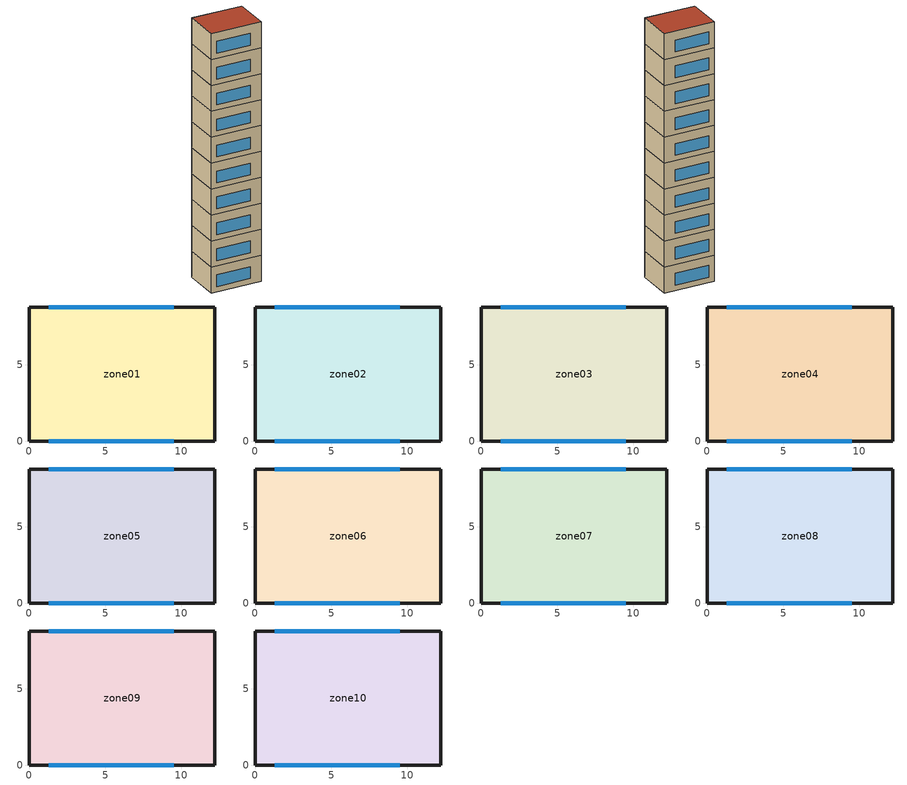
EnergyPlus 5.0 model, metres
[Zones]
zone01
 floor ground (GROUND_FLOOR): 12.2,8.8 12.2,0 0,0 0,8.8 z0
 wall outside (EXT_WALL): 12.2,0 12.2,8.8 0,8.8 0,0 12.2,0 z0:6.2
 window (EXT_WINDOW1): 1.3,0 9.5,0 / 9.5,8.8 1.3,8.8 z1.25:4.05
 ceiling to zone02 (ADJ_CEILING): 0,8.8 0,0 12.2,0 12.2,8.8 z6.2
zone02
 floor to zone01 (ADJ_CEILING): 12.2,8.8 12.2,0 0,0 0,8.8 z6.2
 wall outside (EXT_WALL): 12.2,0 12.2,8.8 0,8.8 0,0 12.2,0 z6.2:12.4
 window (EXT_WINDOW1): 1.3,0 9.5,0 / 9.5,8.8 1.3,8.8 z7.45:10.25
 ceiling to zone03 (ADJ_CEILING): 0,8.8 0,0 12.2,0 12.2,8.8 z12.4
zone03
 floor to zone02 (ADJ_CEILING): 12.2,8.8 12.2,0 0,0 0,8.8 z12.4
 wall outside (EXT_WALL): 12.2,0 12.2,8.8 0,8.8 0,0 12.2,0 z12.4:18.6
 window (EXT_WINDOW1): 1.3,0 9.5,0 / 9.5,8.8 1.3,8.8 z13.65:16.45
 ceiling to zone04 (ADJ_CEILING): 0,8.8 0,0 12.2,0 12.2,8.8 z18.6
zone04
 floor to zone03 (ADJ_CEILING): 12.2,8.8 12.2,0 0,0 0,8.8 z18.6
 wall outside (EXT_WALL): 12.2,0 12.2,8.8 0,8.8 0,0 12.2,0 z18.6:24.8
 window (EXT_WINDOW1): 1.3,0 9.5,0 / 9.5,8.8 1.3,8.8 z19.85:22.65
 ceiling to zone05 (ADJ_CEILING): 0,8.8 0,0 12.2,0 12.2,8.8 z24.8
zone05
 floor to zone04 (ADJ_CEILING): 12.2,8.8 12.2,0 0,0 0,8.8 z24.8
 wall outside (EXT_WALL): 12.2,0 12.2,8.8 0,8.8 0,0 12.2,0 z24.8:31
 window (EXT_WINDOW1): 1.3,0 9.5,0 / 9.5,8.8 1.3,8.8 z26.05:28.85
 ceiling to zone06 (ADJ_CEILING): 0,8.8 0,0 12.2,0 12.2,8.8 z31
zone06
 floor to zone05 (ADJ_CEILING): 12.2,8.8 12.2,0 0,0 0,8.8 z31
 wall outside (EXT_WALL): 12.2,0 12.2,8.8 0,8.8 0,0 12.2,0 z31:37.2
 window (EXT_WINDOW1): 1.3,0 9.5,0 / 9.5,8.8 1.3,8.8 z32.25:35.05
 ceiling to zone07 (ADJ_CEILING): 0,8.8 0,0 12.2,0 12.2,8.8 z37.2
zone07
 floor to zone06 (ADJ_CEILING): 12.2,8.8 12.2,0 0,0 0,8.8 z37.2
 wall outside (EXT_WALL): 12.2,0 12.2,8.8 0,8.8 0,0 12.2,0 z37.2:43.4
 window (EXT_WINDOW1): 1.3,0 9.5,0 / 9.5,8.8 1.3,8.8 z38.45:41.25
 ceiling to zone08 (ADJ_CEILING): 0,8.8 0,0 12.2,0 12.2,8.8 z43.4
zone08
 floor to zone07 (ADJ_CEILING): 12.2,8.8 12.2,0 0,0 0,8.8 z43.4
 wall outside (EXT_WALL): 12.2,0 12.2,8.8 0,8.8 0,0 12.2,0 z43.4:49.6
 window (EXT_WINDOW1): 1.3,0 9.5,0 / 9.5,8.8 1.3,8.8 z44.65:47.45
 ceiling to zone09 (ADJ_CEILING): 0,8.8 0,0 12.2,0 12.2,8.8 z49.6
zone09
 floor to zone08 (ADJ_CEILING): 12.2,8.8 12.2,0 0,0 0,8.8 z49.6
 wall outside (EXT_WALL): 12.2,0 12.2,8.8 0,8.8 0,0 12.2,0 z49.6:55.8
 window (EXT_WINDOW1): 1.3,0 9.5,0 / 9.5,8.8 1.3,8.8 z50.85:53.65
 ceiling to zone10 (ADJ_CEILING): 0,8.8 0,0 12.2,0 12.2,8.8 z55.8
zone10
 floor to zone09 (ADJ_CEILING): 12.2,8.8 12.2,0 0,0 0,8.8 z55.8
 wall outside (EXT_WALL): 12.2,0 12.2,8.8 0,8.8 0,0 12.2,0 z55.8:62
 window (EXT_WINDOW1): 1.3,0 9.5,0 / 9.5,8.8 1.3,8.8 z57.05:59.85
 roof outside (EXT_ROOF): 0,8.8 0,0 12.2,0 12.2,8.8 z62
[Building]
TRNSYS18: North Axis {deg}=0; Terrain=City; Loads Convergence Tolerance Value=0; Temperature Convergence Tolerance Value {deltaC}=0; Solar Distribution=FullInteriorAndExterior; Maximum Number of Warmup Days=0
[Site:Location]
not used: Latitude {deg}=0; Longitude {deg}=0; Time Zone {hr}=0; Elevation {m}=0
[Construction]
GROUND_FLOOR; EXT_WALL; EXT_ROOF; ADJ_CEILING; EXT_WINDOW1: 
[WindowProperty:ShadingControl]
ESHADE=0; ISHADE=INPUT 1*MAX_ISHADE : SHADECNTRL=ISHADE_INTERNAL
[SurfaceProperty:OtherSideCoefficients]
BOUNDARY=IDENTICAL; BOUNDARY=INPUT 1*TBOUNDARY; BOUNDARY=INPUT 1*TBOUNDARY_2; BOUNDARY=INPUT 1*TBOUNDARY_3; BOUNDARY=INPUT 1*TGROUND; BOUNDARY=20; BOUNDARY=15
[Zone] Multiplier=1
zone01; zone02; zone03; zone04; zone05; zone06; zone07; zone08; zone09; zone10
